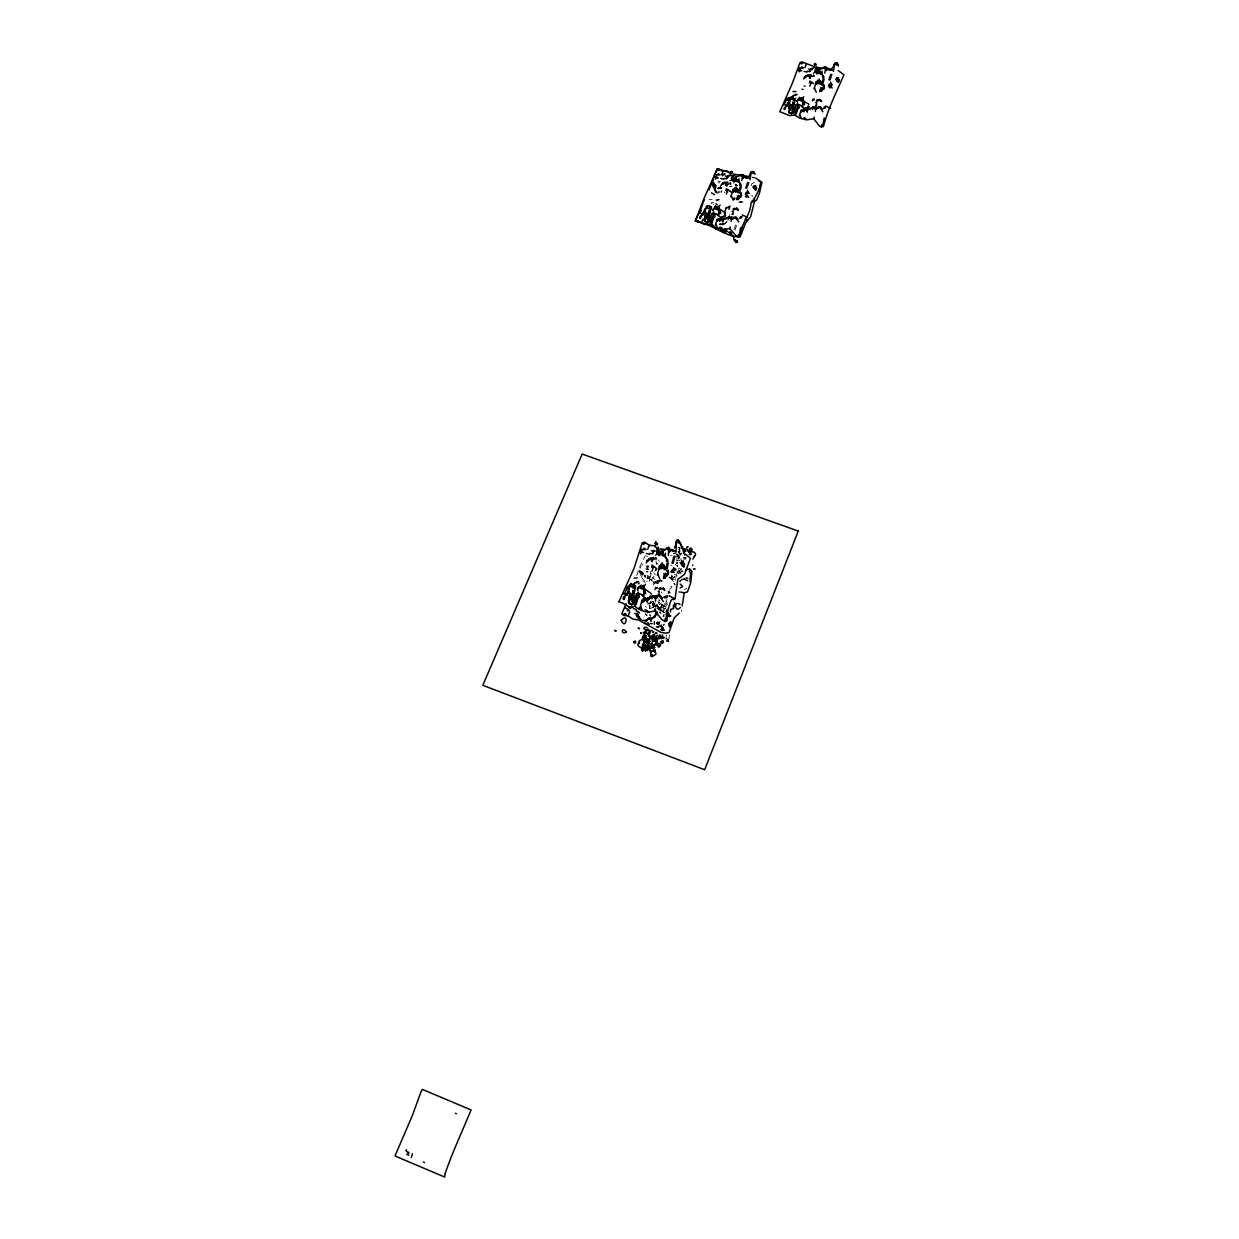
<?xml version="1.0" encoding="UTF-8"?>
<svg xmlns="http://www.w3.org/2000/svg" width="1239" height="1239" viewBox="0 0 1239 1239"><rect width="100%" height="100%" fill="white"/><g stroke="black" fill="none" stroke-linecap="round" stroke-linejoin="round"><path stroke-width="0.75" stroke-dasharray="5 3.75" d="M650.367 574.106L650.46 571.349M678.043 559.006L678.647 558.309M685.446 557.612L684.981 559.161M669.602 634.833L668.332 641.879L666.597 640.888L668.332 641.879L668.487 639.479M648.74 575.81L647.486 578.845M655.555 568.546L655.323 570.559L656.949 568.624L655.679 570.405L656.562 569.863M647.641 575.144L647.393 577.08L648.555 577.994L650.15 576.135L648.988 578.381L646.99 578.164M664.863 608.783L665.993 607.791M655.385 582.407L658.079 583.104L658.358 581.292L656.329 580.983L652.736 577.498L654.13 576.383M651.218 573.409L650.583 576.46L648.353 578.288L650.583 576.46M719.069 183.186L719.41 181.328L720.417 181.312M658.792 607.946L658.482 609.573L659.473 609.588L663.856 605.221L662.323 605.592L660.945 608.086L656.825 608.566L661.425 607.358M666.319 634.941L666.04 639.882L668.332 641.879M722.972 222.184L722.229 224.77L718.759 223.609L720.153 223.097L719.379 224.739L720.788 224.383L719.766 223.841M648.555 565.82L646.712 569.135L645.039 568.794M656.422 564.488L655.989 560.833M734.99 230.113L736.895 224.507M653.34 607.838L654.068 605.128M751.252 185.618L751.639 184.038L756.673 181.018M640.749 575.593L641.508 573.146L639.448 572.65L640.78 569.925M647.517 565.542L646.681 567.648M678.353 559.114L679.591 557.519L678.523 558.324M675.379 574.664L674.248 574.664M676.757 575.918L676.711 573.672M641.446 577.359L642.669 573.998L641.508 573.146M657.801 606.088C659.86 609.201 656.562 602.464 655.725 605.794M657.971 607.915C651.203 602.015 666.752 605.763 658.59 608.086C656.778 609.309 661.068 607.575 658.11 607.76M675.921 552.95L675.023 553.895L673.799 553.028M664.429 612.577L663.206 612.422L664.429 612.391M676.757 565.371L677.919 565.185L677.144 566.006M636.815 575.608L639.076 568.082L645.333 555.475M718.031 182.319L718.403 180.925M640.067 574.029L642.019 571.117M733.968 229.618L735.873 224.027M681.28 611.261L681.636 609.898M669.308 590.74L668.487 592.862L670.5 592.985M729.275 215.927L729.647 214.579M652.736 577.498L651.884 579.496L648.183 580.069L651.311 579.666M643.475 573.425L641.446 571.442L638.828 571.349L640.981 566.362M733.736 183.387L734.108 182.21M662.323 605.592L662.71 604.384L661.734 604.462M650.831 601.054L649.948 602.897L648.4 603.176M642.174 579.124L642.561 577.932M727.092 221.038L724.923 224.027L719.069 224.662L724.722 223.02L722.523 225.111M656.329 580.983L655.927 582.082L658.079 583.104L659.133 581.308L661.641 580.859M653.542 601.147L652.519 605.484L654.904 607.606M662.942 606.909L660.945 608.086M649.143 581.277L650.072 579.682M656.871 580.921L659.489 581.091L655.958 581.401L653.232 585.211M721.206 224.228L723.607 223.64M647.796 569.615L648.229 568.686L646.712 569.135L648.756 569.522M719.007 188.607L717.582 188.343L720.386 187.647M720.076 224.755L720.479 223.949M713.664 204.559L714.067 203.769M735.579 185.711L736.369 184.704L737.391 185.54M658.916 582.222L660.124 580.069M646.65 581.788L647.114 580.967M664.491 608.566L665.854 607.977M652.086 607.59C647.966 611.028 650.227 602.34 652.179 607.249M658.188 601.194L659.798 600.729M666.024 603.594L665.962 601.875M679.901 548.846L678.322 549.357M649.716 577.111L648.988 578.381L649.468 577.684M653.139 583.43L654.641 582.888M734.944 184.673L736.988 185.494M681.45 568.314L681.125 569.785L682.937 571.473M676.757 554.933C682.952 550.674 681.806 562.46 676.695 556.017M664.398 610.842L662.493 610.099L664.383 609.48M661.44 606.196L662.71 604.384M643.041 564.086L642.019 565.278M668.967 577.854L670.918 577.668L672.219 575.918L670.407 577.049M681.373 552.811L681.481 554.267M652.349 607.807L653.681 606.32L655.431 607.095M675.24 565.046L675.332 564.194M653.65 602.154L654.207 604.074L655.276 602.526M657.615 606.274C655.152 604.725 646.975 600.838 649.747 608.829M680.226 559.114L681.884 559.068M723.204 224.538L724.18 223.609M658.079 583.104L654.935 583.197L653.046 581.695L654.3 581.881M719.998 188.343L720.959 187.523L718.589 188.808C715.863 187.135 722.337 188.901 718.589 188.808M667.713 641.756L668.549 641.043L667.589 638.999M718.728 188.855L721.934 187.135M686.716 588.355L684.346 589.671M680.056 547.762L679.266 549.047L680.072 550.581M657.336 581.076L655.927 582.082L654.812 581.37M723.917 223.98L726.704 222.153L725.698 222.277M661.099 581.168L661.982 580.549L658.885 581.045L659.891 581.184M659.473 609.588L657.94 609.913M659.829 602.464L658.42 602.882L658.885 602.2M666.071 606.583C663.004 607.714 665.157 602.603 666.489 605.577M678.244 547.638L679.886 548.072M670.5 555.769L672.158 555.722M679.855 552.517L678.972 553.26L679.437 551.99M679.421 551.975C678.941 553.678 677.981 551.107 679.793 550.41M676.881 558.572L676.835 557.442M676.928 561.313L676.881 559.331M683.401 559.052L684.671 559.021M678.306 568.376C681.109 566.641 681.125 572.263 678.337 570.606M675.147 578.319L675.209 580.317M639.448 572.65L640.888 571.845L643.258 573.765M661.223 602.789C658.467 605.035 666.938 607.482 665.126 603.997M659.752 611.121C662.927 608.938 666.768 615.349 661.471 613.615M662.911 616.263L664.305 615.953M676.943 555.862L677.408 554.514M686.003 557.627L685.756 559.285M732.156 186.191L729.756 186.547L731.149 186.036M651.745 579.991L650.676 579.573L654.935 583.197L653.789 582.376M638.828 571.349L640.284 570.606L639.216 570.141M719.379 224.739L720.788 224.383M742.115 201.725L740.705 202.251L743.137 202.081M720.153 188.824L721.563 188.313L718.14 188.297L719.147 188.514M650.816 603.672L646.944 603.951M654.796 570.931L656.283 570.436M647.099 578.241L650.227 577.854L648.74 578.396L649.825 578.938M660.945 581.416L662.447 580.936M678.043 551.975L679.607 551.634M676.897 554.422L678.368 555.722L676.726 556.28M675.286 577.389L672.545 577.126L671.383 574.509M666.102 601.751L666.954 599.444M667.496 602.789L666.613 604.028L667.573 604.926M665.451 604.074L664.135 603.951M649.174 567.152L645.968 565.851M658.993 609.495L660.557 609.278M656.438 582.779L657.444 582.919M741.727 202.592L738.893 202.546M741.108 201.647L739.079 201.446M678.058 551.324L680.149 551.37M686.065 557.658L684.625 557.612M659.675 612.329L661.177 613.181M664.383 614.358L663.221 615.272L663.918 616.449M712.177 199.525L709.173 199.402M669.37 577.684L671.956 577.978L674.341 580.626M657.878 580.983L659.489 581.091M711.047 203.382L712.053 203.475M713.447 202.607L711.434 202.36M669.974 592.257L667.806 591.204M642.7 572.774L644.094 574.788M679.948 548.211L678.105 547.266M676.912 576.12C673.613 574.803 671.646 580.255 675.007 581.37M752.584 177.053L754.628 177.626M752.197 177.456L754.241 178.044M654.409 574.648L655.446 574.896M682.735 571.551L679.963 571.938L679.901 573.905M676.633 571.798L679.514 571.427L678.151 569.537M670.918 577.668L671.956 577.978M639.82 571.411L640.888 571.845M670.857 565.139L671.925 565.604M668.983 593.404L667.914 592.954M645.256 606.661L646.34 607.141M661.409 592.025L662.106 593.156M641.09 574.199L642.205 574.788M653.712 572.883L654.812 573.487M642.886 580.921L645.132 582.299M646.464 556.172L647.563 556.838M666.597 640.888L667.263 641.291L667.48 639.278L666.334 638.302M660.883 613.351L659.86 612.593M643.273 579.728L644.404 580.471M670.872 585.97L671.987 586.697L669.649 589.253L668.533 588.51M718.372 187.104L719.394 187.801M723.994 191.952L725.032 192.788M681.063 573.316L678.771 571.179M670.361 577.746L675.193 583.414M677.485 554.623L674.372 552.919L672.808 554.298M675.054 584.359L673.908 583.352L675.286 584.916M735.347 184.053L737.22 186.129M658.451 603.424L658.203 602.061M659.721 610.688C663.144 612.438 660.464 606.491 659.504 610.207M669.71 577.235L672.096 579.821L670.16 577.467M659.582 600.698L658.761 599.149M658.017 559.889L659.241 561.205M751.794 195.375L752.801 196.567M656.747 562.909L658.017 564.442M679.932 560.26L678.771 560.601M681.404 572.015L682.472 571.504M676.819 565.712L677.64 566.812M659.287 604.214L660.031 603.873L659.287 604.198M655.725 605.995L655.756 607.095M663.438 611.416L662.215 611.462L663.438 611.416M664.538 606.382L663.314 606.413L664.538 606.382M676.974 563.373L676.153 563.404L676.974 563.373M677.687 562.94L676.463 562.831L677.687 562.94M677.903 560.415L677.098 560.338L677.903 560.446M679.468 556.125C677.919 558.077 678.306 554.003 679.468 556.125M680.583 553.879L679.762 553.895L680.583 553.879M684.346 557.798L683.541 557.829L684.346 557.798M677.237 572.48C678.91 576.383 680.18 569.259 677.237 572.48M652.179 603.765C655.741 610.238 659.334 601.209 652.179 603.765M663.066 607.869L663.825 608.179L663.066 607.869M652.597 601.318L651.249 602.696L652.597 601.318M651.776 602.185L650.351 603.145L651.776 602.185"/><path stroke-width="1.5" d="M655.4 547.158L655.772 542.093L657.46 544.773M643.753 601.984L643.769 598.948L644.915 598.05M630.837 595.262L632.819 595.138L632.525 596.625L631.503 595.123L629.892 595.448L629.644 597.337L630.976 598.731L632.819 595.138L633.083 590.182L633.919 595.432L627.739 591.592M642.762 647.207C643.32 653.092 638.519 646.015 644.187 648.617M666.458 609.944L666.179 619.035M628.529 587.782L628.173 592.087L626.237 595.556M654.3 624.27L654.393 621.653M654.548 545.764L649.406 545.33L644.807 542.264L642.251 542.775L633.981 568.484L618.726 602.139C624.549 601.922 628.684 610.037 634.569 606.072C640.222 610.935 647.966 613.77 654.781 610.641L661.502 619.175L664.987 621.498L665.111 618.741M668.332 555.397L668.735 550.286L669.447 552.021L670.795 549.125M690.015 581.525L690.526 572.387M678.167 543.131L678.353 540.219L677.268 540.08L675.58 543.456M655.539 601.163L655.4 595.727L657.909 595.851M689.442 571.876L689.643 569.026L685.647 569.708M657.382 575.113L659.458 565.882L663.934 568.112M663.469 578.52L663.686 576.135L664.476 578.396L665.111 574.927L666.288 575.825L664.816 576.816L663.841 573.471M659.551 555.661L659.768 553.26L660.898 552.656M630.976 598.731L629.567 595.37L628.297 601.627L629.087 603.672L632.2 604.26L633.965 603.3L632.169 601.178L632.231 595.556L635.034 599.041L634.43 602.324L633.454 602.417M682.178 605.856L684.269 592.769L687.475 591.932L690.65 582.872L691.966 571.365L689.643 569.026M650.816 621.575L651.404 618.276L654.765 617.254L656.128 611.431M668.084 572.093L666.69 574.586L667.294 575.748L668.642 572.929L664.538 568.174L663.593 564.922L666.164 568.112L667.883 560.198L664.832 556.621L665.467 553.09M640.439 553.879L641.663 550.379M750.075 179.748L751.19 171.927L753.653 171.586L755.093 174.405M688.869 552.083L688.791 550.581M675.038 556.357L673.102 563.311M677.268 540.08L674.558 547.963M658.482 555.428L659.179 552.253L655.555 555.165M631.921 598.53L632.014 597.616L629.644 597.337M707.965 219.892L709.049 215.168L707.732 217.615L705.688 216.67L706.044 215.183L709.668 216.345L710.752 218.157L710.009 220.805L707.965 219.892L708.646 222.091L709.622 221.673L709.018 220.805L708.646 222.091L704.635 221.611L703.984 219.938L705.471 214.858L707.469 214.827L705.874 214.068L706.509 215.354M670.191 622.241L669.261 626.098L670.191 622.241L668.487 623.929M682.689 566.208L681.527 561.035L682.689 566.208L680.103 562.583M634.182 593.605L635.065 588.54L634.306 585.087M654.781 610.641L655.028 608.628M682.209 579.186L681.543 580.053M643.32 600.094L642.189 602.634L641.957 600.048L642.623 601.581M659.86 645.968C657.011 642.669 657.986 649.902 659.86 645.968C663.887 642.282 650.955 642.84 658.652 645.968M659.148 636.273C655.849 639.634 671.925 638.658 659.365 635.994M648.601 629.304L645.55 631.301M650.336 595.804L648.973 598.669L647.796 597.817L647.408 599.134L643.955 597.043L643.599 590.74L644.543 593.543L645.302 590.895L642.53 587.271L639.355 586.682M651.977 598.855L652.643 595.556L657.026 596.687L656.701 598.391M732.249 172.608L731.382 171.369L730.158 175.675M705.936 219.318L706.261 217.119L704.697 216.84M719.642 221.409L720.804 218.126M833.382 71.428L834.854 63.375L837.239 63.034L838.338 66.116M789.692 106.089L791.706 105.965L789.336 106.91L788.794 112.749L792.774 113.074L792.186 110.86L794.927 100.529L794.323 98.919L791.024 96.859L790.343 98.857L788.376 98.02L787.276 100.39M740.55 227.899L739.466 234.744M634.569 606.072L637.558 595.293M759.213 190.713L760.359 183.759M641.601 601.488L640.191 607.249M697.185 220.774L704.449 224.398L710.427 224.29L715.6 227.434L722.709 229.385L729.756 228.611L736.043 235.658L738.088 236.587L738.444 234.481M741.727 180.693L742.471 176.914L743.106 178.354L744.267 175.768M673.97 556.234L672.034 563.156M704.914 208.772L702.606 215.276M667.232 568.453L668.208 563.249M651.993 571.256L653.201 567.648L651.575 566.424L652.148 567.431M814.302 67.293L815.138 63.514L815.696 65.078M657.197 611.818L656.577 615.086M737.019 240.521L736.26 242.55L737.251 242.07L736.802 240.707M790.203 110.333L790.343 106.275L789.336 106.91M752.863 173.661L753.25 171.571L754.288 173.057M661.595 568.701L662.478 566.672M676.324 541.04L676.091 552.16M670.485 625.06L671.135 621.963M803.894 111.804L805.025 108.614M683.882 567.369L682.968 563.962L684.253 565.867L684.594 564.086M731.211 221.363L731.335 217.026L733.984 217.522M667.589 549.636L668.41 547.142L669.571 547.963M730.917 196.722L733.194 189.257L737.267 191.023M824.214 117.968L822.851 125.031M706.896 208.291L707.639 205.751L709.993 206.108M736.616 199.618L736.988 197.806L737.623 199.618L738.382 196.862L739.404 197.528L738.01 198.333L737.344 195.824M824.725 73.101L825.592 69.26L826.212 70.638L827.28 68.207M734.231 181.885L735.408 179.237M658.219 627.275L659.535 625.772L661.998 626.191L663.299 628.142L661.378 629.691L662.54 630.295M664.073 624.255L663.655 625.215M789.243 100.08L786.997 106.399M813.218 66.178L802.407 62.074L800.069 62.492L792.279 83.447L779.78 111.727L789.677 115.599L794.71 114.948L799.62 118.108L806.589 119.873L813.744 118.696L819.428 126.053L821.395 126.951L821.844 124.783M740.968 194.151L739.791 196.49L740.426 197.543L741.588 195.019L737.67 190.837L737.019 188.39L739.079 190.651L740.984 184.301L738.305 181.514L739.063 178.741M836.48 65.032L836.944 62.895L837.858 64.443M748.681 182.613L746.745 188.282M737.654 241.791L735.656 241.992L736.028 240.32M752.212 171.416L748.79 176.418M715.476 179.097L716.638 176.124M815.417 111.34L815.603 107.065L818.329 107.328M733.225 181.653L733.984 179.144L737.081 181.854M814.069 88.867L816.362 81.511L820.311 83.23M725.249 228.936L724.892 230.547L726.286 229.788L725.109 232.39M754.845 189.49L754.21 185.788L754.845 189.49L752.801 186.95M791.272 99.476L792.031 96.952M819.645 91.593L820.063 89.766L820.667 91.547L821.442 88.805L822.417 89.487L821.054 90.277L820.497 87.737M817.725 73.922L818.824 71.413M755.651 178.075L761.768 182.226C758.918 189.815 755.945 197.233 750.911 203.413C750.416 216.004 740.612 223.516 740.101 236.262L738.088 236.587M729.756 228.611L730.127 227.031M823.858 86.312L823.439 89.456L824.508 87.071L820.621 83.152L820.079 80.674L821.953 83.013L823.889 76.741L821.333 73.999L822.123 71.243M703.644 211.482L709.343 214.688L710.83 209.19L709.56 206.464M831.849 74.448L829.944 79.977M835.922 62.771L832.159 68.176M799.031 71.893L800.146 69.028M728.114 219.613L728.873 216.995L732.977 218.002L732.605 219.365M816.733 73.721L817.508 71.243L815.82 70.731L815.308 67.495M722.322 216.67L722.957 218.141L722.322 216.67L721.934 217.77L718.852 216.159L718.93 211.203L719.596 213.371L720.37 211.172L718.248 208.601L715.213 207.997M631.875 585.97L632.215 584.545M669.85 627.213L670.795 623.387M837.456 81.588L837.022 77.763L837.456 81.588L835.613 78.94M722.322 175.907L722.693 174.42L725.094 173.801L723.7 174.947M692.756 565.495L692.601 564.999M693.886 568.887L695.094 568.856L693.948 569.228M813.744 118.696L814.147 117.101M633.299 584.932L633.656 583.554M659.272 635.003L659.628 635.886L660.248 635.003M663.206 629.923L662.973 629.939M688.636 551.417L688.977 550.395M690.696 551.355L689.287 552.238M646.139 639.386C635.638 638.302 650.165 634.972 646.077 636.134M646.03 650.212L645.302 651.218L646.139 650.32M656.639 622.954C659.04 619.67 659.086 626.516 656.639 623.31M653.758 637.992L654.765 639.758M650.382 651.745L651.048 652.241L650.382 651.729M653.665 639.37C650.521 636.165 652.225 643.444 653.696 639.169M654.997 640.718C652.303 642.375 657.382 639.463 654.827 640.238M656.918 633.408L655.803 632.959M646.448 632.386C643.537 629.133 644.915 634.786 648.818 633.392M642.793 647.316L642.964 648.508M643.568 645.085C642.406 650.785 634.414 644.76 639.68 642.096M644.001 638.286L644.977 639.045L643.986 638.317M806.031 107.808L806.651 109.249L806.031 107.808L805.66 108.877L802.702 107.282L802.903 102.326L803.491 104.51L804.235 102.372L802.33 99.693L799.325 99.182M812.459 109.59L813.233 107.003L817.275 107.901L816.873 109.249M659.489 589.795L660.341 587.58L662.648 589.067M710.427 224.29L713.494 215.338M747.659 182.458L745.723 188.111M716.87 220.201L717.489 221.254L717.257 219.024L715.352 224.956M740.101 190.945L741.232 186.826M741.216 229.958L741.588 228.565L740.597 229.184L741.975 227.372M726.395 194.089L727.556 191.038L725.915 189.861L726.534 190.821M755.867 190.326L755.232 187.786L756.255 189.102L756.642 187.709M654.533 597.941L653.34 597.167L653.727 595.773M735.656 192.293L736.431 190.527M735.656 241.992L735.006 239.545M643.32 544.401L644.203 542.388M625.618 613.336L624.75 615.334M830.842 74.325L828.937 79.838M723.886 230.361L722.678 232.312M623.806 596.578L623.016 599.026M794.71 114.948L797.715 106.229M822.944 83.292L824.136 79.203M741.449 176.418L742.626 174.544M662.757 550.72L662.478 553.74L664.832 556.621M644.869 621.064L646.448 620.847L648.74 617.998L650.429 618.323L645.38 620.445L642.112 620.336M800.89 111.061L801.525 112.021L801.277 109.899L799.372 115.707M624.146 599.614L625.974 592.862M809.857 86.095L810.972 83.152L809.33 82.084L809.965 82.967M838.416 82.44L837.889 79.869L838.803 81.247L839.206 79.854M818.994 84.144L819.722 82.455M645.596 593.76L645.302 590.895M712.146 181.126L717.18 168.612L727.278 171.741M646.355 562.955L647.099 560.276L647.718 561.53L648.555 559.254L651.528 558.944M824.601 68.764L825.344 66.767L826.32 67.371M637.961 591.018L637.574 587.782L639.37 586.883M627.832 588.757L629.211 585.954L630.372 586.728L630.961 583.693L633.423 585.613M635.421 597.771L635.034 599.041L634.12 596.439L635.421 597.771L633.516 596.609M411.317 1157.396L412.401 1153.803M647.641 549.202L649.406 545.33M629.815 611.958L628.049 615.845L624.115 615.566L621.792 613.986L626.082 603.718M702.405 204.76L703.148 202.437M706.927 214.997L707.965 215.632L709.018 210.661L709.715 213.232M792.186 110.86L794.168 111.742L795.299 108.087L790.064 105.346L790.683 106.585M625.463 591.592L627.677 586.496L628.823 587.224M659.876 569.475L659.458 565.882M713.385 187.399L714.16 185.292L712.131 184.828L713.323 182.319M666.69 574.586L666.288 575.825L665.42 573.115M792.015 106.957L793.192 101.923L793.781 104.556M664.987 621.498L666.907 620.863L668.007 609.34L670.888 600.791L671.879 599.413L674.295 599.552L675.193 597.678L677.81 579.48L684.594 574.215L690.417 558.278L683.448 552.609M635.096 582.547L634.275 584.901M714.02 188.886L715.182 185.943L714.16 185.292M711.387 183.465L711.775 182.319M733.534 210.103L734.324 208.198L736.369 209.329M712.766 186.051L714.361 183.217M792.077 97.122L792.449 96.007M817.012 101.288L817.755 99.461L819.722 100.591M654.966 589.532L655.818 587.332M789.723 97.494L788.283 100.127M635.948 604.771L639.169 595.014M666.659 597.833L667.542 595.758M730.545 218.931L729.895 217.197M814.859 108.877L814.24 107.174M717.985 170.765L718.759 168.984M736.198 176.217L736.043 178.943L737.282 180.848L734.572 175.365M801.339 63.994L802.067 62.306M700.221 216.051L699.446 218.11M819.149 69.043L820.357 73.333L817.492 68.346M700.469 218.575L702.374 212.969M784.628 107.204L783.884 109.202M720.618 213.588L720.37 211.172M784.876 109.651L786.75 104.184M746.265 219.861L745.63 218.327L745.243 219.489L747.256 219.535M720.479 186.175L722.631 183.124L725.636 183.14M803.77 78.893L804.514 76.741L805.133 77.794L805.877 75.92L808.881 75.796M804.483 104.695L804.235 102.372M702.017 205.906L700.856 208.88M710.628 185.618L709.854 187.755M713.494 211.28L712.843 209.685L714.485 207.362M797.529 102.527L796.925 100.979L798.334 98.934M711.14 217.088L710.752 218.157L710.551 216.314L707.965 215.632M637.187 589.067L640.377 586.728L642.251 589.175L643.227 587.456M702.947 219.288L701.367 222.803L695.296 221.146L704.232 197.899L716.823 170.161M721.687 174.42L723.251 170.967L727.247 171.106L730.313 172.933M804.854 67.634L806.31 64.366M659.102 622.923L659.798 622.102M733.457 192.153L734.216 189.846L735.424 190.667M739.791 196.49L739.404 197.528L738.754 195.437M758.717 180.77L761.768 182.923L759.461 193.145L756.766 199.866L754.443 201.647L750.648 216.67L745.553 223.159L740.117 236.912C726.039 236.974 714.562 226.118 701.367 222.772M816.594 84.36L817.337 82.115L818.7 82.657M822.789 88.465L822.417 89.487L821.844 87.38M821.395 126.951L823.455 126.502C828.256 108.072 836.356 92.383 843.976 74.774L838.199 70.577M715.43 184.859L711.527 183.651L713.478 179.19M785.185 102.76L787.028 98.501L789.646 99.383M793.812 95.186L793.068 97.122M714.655 190.372L715.43 188.374M726.24 207.548L724.319 213.17L725.342 213.82M824.957 108.351L825.701 106.631M741.185 218.126L741.975 216.314M753.746 200.811L754.505 199.03M812.304 100.855L813.047 99.043M728.888 209.376L729.663 207.471M796.088 113.911L799.078 105.935M711.821 223.268L714.934 215.013M709.095 189.784L709.482 188.777M665.049 598.174L665.932 596.067L667.062 596.609M645.318 598.282L647.501 602.123L644.884 599.382L645.318 598.282L643.335 598.514M796.925 100.979L800.332 99.244L801.943 101.164L802.671 99.709M712.843 209.685L716.219 208.106L717.877 210.088L718.682 208.508M823.61 108.691L824.338 106.941L825.329 107.359M739.76 218.498L740.55 216.67L741.572 217.088M805.706 108.924L807.27 111.866L805.706 108.924L803.662 109.047M634.724 613.429L638.596 614.73L637.45 615.504L639.463 617.115L636.428 615.303L638.271 611.756L639.51 612.964M653.015 553.415L652.086 553.941L653.944 550.441L655.059 551.045L651.342 550.751M721.408 218.56L723.111 221.487L721.005 219.52L721.408 218.56L719.379 218.591M810.399 71.366L809.377 71.707L810.817 68.703L812.505 68.532L811.111 69.864L808.463 68.981M631.766 605.298L632.2 604.26M807.007 108.459L808.107 106.043M727.154 178.617L726.162 178.881L727.727 175.675L729.322 175.69M791.396 114.112L791.767 113.245M723.359 217.305L724.536 214.75M707.252 223.113L707.655 222.199M799.403 97.323L798.675 98.748M405.958 1150.938L406.485 1149.73M802.345 99.058L803.77 96.704M721.144 192.045L721.532 191.162M715.708 205.55L714.903 207.068M640.981 585.133L640.005 586.759M718.512 207.656L720.122 205.039M733.581 198.798L733.968 197.93M649.561 592.381L644.853 588.99L644.017 586.682L645.473 584.281M703.535 201.399L704.325 199.696M753.498 198.952L754.133 200.052M661.502 566.997L659.272 568.345M729.136 175.303L727.943 176.991L725.326 175.953M809.082 106.508L808.37 107.994M817.957 108.335L820.404 106.91L822.324 109.017M640.47 618.788L637.016 616.449L637.45 615.504M820.048 72.187L821.333 73.999M725.558 215.214L724.769 216.81M733.596 218.575L736.028 217.228L738.119 219.272M701.088 211.079L701.475 210.258M737.066 179.531L738.305 181.514M718.744 192.479L719.131 191.704M805.505 76.973L807.239 75.006L811.266 74.774M700.453 209.747L695.265 220.65L698.269 221.192L697.789 222.029M813.496 68.052L812.149 68.377M722.244 184.208L724.01 182.226L728.021 182.179M657.506 597.105L659.891 595.2L662.509 598.065M648.291 618.865L651.404 618.276M813.357 73.132L816.455 71.831L816.656 67.169M800.688 98.578L802.067 97.664M663.624 554.53L663.175 555.382L664.212 555.506L661.208 550.008M729.988 180.739L733.38 178.927L733.085 174.947M715.058 207.532L718.295 206.092M802.609 110.039L803.584 110.612L802.609 110.039L801.896 111.154M718.837 219.396L720.726 219.69L718.697 219.086L717.877 220.341M638.704 583.848L639.185 583.011M651.002 597.291L647.718 599.986L646.603 599.521M680.474 607.358C675.116 614.064 673.009 599.645 680.056 604.493M646.603 639.913C650.398 640.129 651.048 639.216 649.019 635.793C660.077 638.534 648.462 636.738 648.663 639.665M642.84 647.486L643.335 646.634M648.663 644.017C639.696 640.083 661.611 646.82 648.973 646.077M660.914 626.284L661.208 624.983M664.305 630.372L663.655 629.242M662.431 636.35L662.586 634.988M783.729 104.974L784.457 103.828M813.682 100.142L814.364 99.058M687.459 551.03C689.039 548.258 683.541 548.443 685.26 551.107M682.813 546.523L681.357 547.994M663.872 597.446L664.352 596.609M699.431 213.573L700.252 212.287M734.99 198.302L734.185 199.51M648.167 560.555L649.979 558.108L653.944 557.596M637.016 616.449L638.674 616.573L637.589 617.58L640.95 619.531M641.957 586.45L643.382 585.319M653.96 651.095C653.511 649.747 652.163 644.373 654.951 647.672C653.34 648.694 645.968 647.532 651.141 651.544M664.181 550.488L667.929 547.917L670.299 550.797M731.831 233.288L730.793 232.39L729.988 233.071M828.984 70.096L830.626 69.849M643.691 600.357L643.18 601.101L644.11 600.729M745.754 178.075L747.566 177.673M679.948 581.68L680.257 580.626M645.488 637.218C647.238 633.934 640.935 634.926 643.63 637.512M654.935 543.302L655.772 542.093L656.995 543.209M750.184 173.383L751.19 171.927M833.708 64.986L834.854 63.375M683.866 550.828L683.959 548.908L681.791 547.53M661.068 626.067L661.378 627.383M623.294 594.039L624.363 592.753M656.438 588.649L657.475 587.472M799.682 98.671L801.71 98.346M715.615 207.424L717.892 206.82M661.378 630.403L661.223 628.978L661.812 630.279M643.506 638.519C643.196 643.753 652.597 639.727 644.915 638.193M646.092 639.417C648.26 638.674 643.165 635.204 646.309 636.103M642.979 600.001L644.884 599.382M654.703 611.075L655.493 610.068M652.256 630.434L650.072 631.054L647.625 629.195M731.428 233.954L729.756 233.799L732.249 235.906M711.744 224.042L710.303 224.135L710.706 223.376L713.385 225.684M629.102 596.331L629.892 595.448M658.498 595.541L659.891 595.2M657.847 554.174L659.768 553.26L661.037 554.669M671.817 550.875L674.047 550.89M789.305 99.027L788.004 99.043M651.002 619.454L655.121 615.876L654.192 616.108M735.021 191.178L737.468 191.131M670.934 571.69L672.436 570.668M653.774 637.977L654.873 638.24L653.82 639.03M654.982 639.851L653.572 639.603M651.234 654.92C649.298 657.723 654.951 656.716 652.287 654.75M655.834 632.943L656.67 632.835M688.822 550.921L690.293 550.689M690.479 552.036L689.534 552.3M694.398 556.512C698.657 552.64 689.534 549.001 689.906 554.7M818.36 83.09L820.698 83.075L817.771 80.148L818.329 82.409L815.943 83.385M639.913 586.14L642.886 586.093M802.949 110.085L802.253 110.689L803.259 110.441M820.853 69.09L824.988 67.433L827.265 69.818M737.809 176.434L741.836 175.071L744.112 177.626M814.085 64.304L815.138 63.514L816.114 64.32M803.29 110.24L805.335 109.822M730.391 172.051L732.419 172.159M707.066 205.333L707.639 205.751M746.9 195.638L745.491 196.459M719.007 219.799L721.005 219.52M730.05 206.092L725.853 208.493M679.282 613.057L674.233 617.812L668.983 632.587L665.095 633.114L660.991 632.386L638.782 620.12L632.68 618.973L628.049 615.845M816.098 72.683L818.143 72.11L819.103 73.132M666.458 547.994L669.106 547.808M829.139 87.365L830.517 86.56M643.165 647.052L644.218 646.897M644.265 648.911L644.76 647.207M649.809 614.869L650.429 615.907M673.366 607.11L675.007 604.942L674.419 602.774M689.147 554.406L690.804 554.344M690.077 554.375L691.316 553.833M692.864 559.13L694.49 556.094M629.381 608.148L631.813 607.466M649.84 633.284L650.119 631.627L647.254 630.295M670.454 611.973L670.655 610.238M705.084 215.725L706.044 215.183L706.741 217.692L705.688 216.67M732.59 180.553L734.603 180.104L735.641 181.095M672.901 551.107L673.877 550.565M747.938 195.994L746.126 197.109L746.513 195.917L748.573 197.233M660.96 567.431L663.639 567.493M810.771 108.924L806.666 109.837M712.131 184.828L713.54 184.131L715.6 185.587M711.527 183.651L712.921 183L711.898 182.613M726.472 218.792L722.445 219.458M667.604 614.219L669.803 615.504L668.394 616.464L670.857 615.845M652.643 595.556L647.718 599.986M647.517 612.546L649.004 611.958L647.904 611.369M831.524 86.885L830.207 86.73L829.82 87.892L831.214 87.009L832.159 88.062M634.538 596.702L635.452 596.362M823.285 67.278L825.639 67.092M732.45 192.169L733.844 191.689M829.991 70.282L831.028 69.942M714.996 184.626L716.049 186.082M740.21 174.745L743.245 174.947M635.87 595.185L636.8 594.921L636.227 593.806L639.37 594.395M657.135 635.669C657.847 634.306 655.199 637.605 656.933 635.499M653.495 637.187L654.672 635.963L654.084 634.647M642.158 645.163L645.519 641.879L644.776 642.236M655.834 642.391C660.526 643.583 651.884 647.347 651.946 642.669C653.495 637.218 659.721 646.262 655.214 643.568M643.366 646.743L644.45 647.021M654.873 651.977L655.323 650.01L653.634 651.095M684.811 551.355L685.848 551.324M624.549 593.915L627.786 594.968M828.333 85.909L829.371 85.63M746.776 178.292L747.783 178.013M813.233 107.003L807.007 109.651L807.673 110.209M644.76 627.197L643.753 628.576L646.882 630.279M794.013 107.05L795.02 106.833M745.228 194.213L746.234 193.996M818.669 107.003L820.404 106.91M636.428 615.303L638.008 614.993L636.861 614.265M728.873 216.995L722.864 219.164L723.468 219.845M795.392 105.873L796.398 105.687L795.779 104.742L798.768 105.238M785.387 105.052L788.36 105.888M630.589 583.492L630.961 583.693M709.962 215.818L710.954 215.663M650.367 623.511L652.241 623.635M826.196 68.099L832.174 69.492M658.854 588.51L660.991 589.021M669.385 616.449L670.345 616.325M711.341 214.657L712.332 214.533L711.728 213.511L714.748 214.099M639.665 551.866L641.833 552.594M700.98 213.82L704.031 214.734M717.613 199.835L719.038 199.68M641.353 549.28L644.481 549.806M640.083 550.736L643.506 552.702M714.81 228.1L716.715 229.045M743.446 175.272L748.526 176.712M672.235 569.367L674.357 569.599L673.629 567.772L675.983 569.599M816.377 100.22L818.39 100.638M746.079 196.18L747.102 196.134M651.358 559.269L656.407 558.897L655.756 557.504M798.427 70.313L800.409 70.886M652.922 560.121L650.847 559.889M637.078 577.947L634.105 578.071M799.201 67.773L802.175 68.253M798.799 69.384L801.741 70.871M643.738 648.988L644.838 647.501M828.721 84.639L830.734 84.871L830.13 83.416L832.066 84.779M732.915 208.957L734.944 209.437M687.614 580.735L683.897 579.031M671.244 550.039L672.281 550.023M809.222 76.322L814.255 76.214L813.62 75.083M631.332 606.723L629.97 607.807L628.808 607.002M714.826 177.471L716.854 178.091M810.864 77.112L808.866 76.895M795.949 91.547L792.96 91.547M732.822 191.116L735.238 190.171L734.572 187.925L735.842 190.574M653.511 551.494L654.533 551.494L653.944 550.441M684.269 592.769L679.096 591.917M723.251 170.997L721.253 170.874M715.863 174.56L718.868 175.117M715.213 176.511L718.279 178.013M731.676 175.319L732.357 178.478L735.223 179.159M745.615 192.928L747.644 193.222L747.009 191.735L749.068 193.083M658.11 591.297L659.133 591.313L658.9 594.766L657.878 594.72M629.226 610.703L627.259 610.579M673.551 571.086L671.832 570.73L671.461 572.217L672.545 572.433L672.947 571.071L674.233 572.542M828.318 69.338L829.34 69.369M725.512 231.693L726.937 231.739M642.685 543.023L644.838 543.766M725.822 183.883L730.855 184.007L730.22 182.783M810.445 69.57L811.452 69.616L810.817 68.703M815.618 102.465L816.64 102.496L816.532 105.361L815.525 105.315M727.432 184.812L725.419 184.518M734.402 217.104L736.028 217.228M636.118 582.733L637.125 582.779M800.719 62.848L802.686 63.437M794.803 95.341L795.81 95.403M638.565 581.695L636.521 581.525M745.119 177.223L746.141 177.285M754.443 201.647L751.407 201.322M680.165 587.967L682.735 586.45L680.196 584.049M797.173 94.536L795.175 94.35M727.339 176.588L728.346 176.666L727.727 175.675M732.141 211.25L733.163 211.342L733.008 214.362L731.986 214.27M724.118 232.514L721.052 230.764M646.634 571.659L647.656 571.752M804.157 86.08L805.164 86.188M717.366 169.557L719.379 170.192M660.17 548.862L665.389 549.481M816.176 67.2L823.161 68.3M626.253 614.745L624.115 613.924M817.647 83.431L816.362 81.511M722.569 218.978L723.576 219.117M733.349 174.018L740.426 175.334M730.421 191.782L731.428 191.937M797.358 107.019L799.341 107.808M802.036 89.223L803.042 89.394M637.094 596.238L639.339 597.26M727.339 231.12L723.514 231.693L719.348 227.806M713.106 216.175L715.151 217.011M644.481 575.562L645.519 575.763M795.67 98.454L794.323 98.919M711.589 207.037L710.582 206.82L711.201 208.013L710.179 207.532M717.087 228.642L718.543 228.967M670.314 609.464L673.567 608.535L673.489 605.066M807.023 72.094L804.049 71.366M635.839 585.97L634.786 585.722L635.421 587.085L634.275 586.496M644.776 632.076C641.183 632.06 645.612 636.18 645.395 632.68M649.282 635.127L648.849 636.288L649.437 635.204M643.645 642.313L644.807 644.218L642.731 644.884M654.331 645.147L653.061 645.256M648.678 645.364C643.583 645.767 650.692 650.552 649.251 645.767M642.452 650.955C646.65 649.886 639.82 647.687 642.422 650.94M652.179 655.741C662.911 654.177 646.773 645.922 651.544 655.4M812.861 108.056L813.868 108.289M797.761 105.052L797.142 103.921L802.082 105.888M787.818 102.945L793.394 105.996L791.938 108.691L792.619 108.134L788.949 107.979M809.485 78.072L810.492 78.305M723.746 179.252L720.726 178.462M713.741 213.882L713.122 212.674L718.233 214.719M728.486 218.079L729.508 218.343M786.657 99.492L787.648 99.755L787.028 98.501M649.515 554.391L646.324 553.508M726.039 185.757L727.061 186.036M807.394 71.165L808.386 71.428M652.256 596.873L653.34 597.167M638.317 594.162L637.667 592.784L643.242 595.324M651.497 561.329L652.566 561.623M724.134 178.292L725.156 178.586M686.112 577.73L687.877 578.505M656.438 626.733L657.677 627.182M645.953 627.275L647.176 627.739M627.275 587.72L628.343 588.045L627.677 586.496M818.809 69.57L819.8 69.88M649.933 553.275L651.017 553.601M821.689 101.474L820.063 100.049L820.698 101.18M735.796 176.805L736.818 177.131M738.413 210.243L736.771 208.71L737.391 209.918M825.561 105.981L830.486 108.382M628.7 609.727L625.37 607.962M800.688 98.888L801.679 99.213L801.044 98.175M742.362 214.951L747.473 217.398M716.638 207.656L717.66 208.013L717.04 206.898M662.246 551.278L663.345 551.665M712.518 183.775L713.54 184.131M644.992 623.078L646.758 623.697M804.003 117.659L805.97 118.495M664.894 590.229L663.159 588.479L663.81 589.857M791.349 106.167L793.998 107.22L794.927 109.125L794.338 107.096L795.299 108.087M733.984 179.144L732.714 176.527M720.029 227.093L722.074 227.945M662.153 567.214L660.79 564.101L664.538 568.174M633.284 608.334L636.536 609.774M748.186 177.363L748.991 178.06M734.433 191.348L733.194 189.257M669.137 595.789L674.79 598.917M645.38 620.445L646.448 620.847M640.966 586.388L642.065 586.806L641.461 585.567M818.127 71.475L817.182 70.313L818.437 71.599M809.717 80.953L813.605 83.633M726.302 188.7L730.406 191.348M406.733 1154.299L408.746 1155.259M819.01 82.688L818.716 81.232L819.335 82.703M645.07 609.619L647.3 610.688M636.118 610.873L637.202 611.323M408.793 1152.378L406.702 1151.418M423.444 1162.012L424.59 1162.507M729.786 231.941L730.793 232.39M455.394 1113.226L456.479 1113.706M651.931 564.999L656.655 568.593M716.188 200.006L717.211 200.47M713.757 186.222L715.817 187.492M726.937 190.047L727.959 190.543M810.337 82.254L811.313 82.734M723.684 211.668L719.565 209.128L718.914 207.285M407.863 1153.091L408.808 1153.571M690.015 550.24L690.634 551.092M807.193 103.178L804.25 101.552L802.686 98.779M657.367 640.501L656.67 641.523L657.398 640.517M715.29 191.89L717.335 192.974M716.065 203.877L717.087 204.404M715.832 209.097L716.854 209.639M647.021 641.229L648.446 641.012L648.431 639.634M654.347 645.163C654.688 647.347 654.177 645.023 652.999 645.147M730.995 172.639L732.032 173.181M718.248 173.723L720.293 174.869M799.96 100.189L800.952 100.731M658.079 547.08L659.225 551.355L661.192 553.353M819.722 99.29L821.054 100.359M814.751 64.769L815.742 65.311M801.556 66.906L803.507 68.037M711.465 192.835L714.547 194.709M715.677 190.852L716.7 191.425M629.567 595.37L630.697 596.005L630.047 594.503L631.332 595.789M652.628 566.595L653.758 567.245M728.377 232.158L729.399 232.731M735.625 218.049L738.8 221.998M672.622 549.667L674.899 551.03M820.032 107.669L822.866 111.804M639.959 587.89L641.121 588.602M643.784 548.118L646.092 549.651M655.416 543.704L656.593 544.432M639.309 607.637L640.455 608.349M659.411 596.114L663.562 601.736M663.237 587.766L664.259 588.881M728.284 172.206L729.322 172.933M648.462 645.751C646.619 644.466 651.172 640.687 648.74 643.753M730.778 234.419L731.815 235.178M739.575 184.673L740.612 185.478L738.692 180.491M736.555 207.749L737.794 209.05M638.054 616.774L640.083 618.493M822.541 77.081L823.501 77.902L821.705 73.008M736.245 190.496L735.61 188.978L737.67 190.837M687.056 547.375L688.079 546.724L686.917 547.049M690.247 550.364L690.712 551.494M666.303 560.539L667.511 561.639L665.235 555.397M653.557 631.735L652.597 632.525L653.634 631.875M654.068 634.864C656.314 633.408 652.349 634.461 651.993 636.381M667.945 612.716L669.122 613.847M831.369 69.353L831.927 70.329M709.777 208.152L710.83 209.19M730.158 233.319L731.196 234.388M645.581 614.048L646.835 615.318M789.955 107.762L790.931 108.815L790.343 106.275M734.804 179.159L733.767 178.013L734.386 179.036M633.733 587.085L635.065 588.54M793.967 99.461L794.927 100.529M714.671 227.852L715.724 229.138M737.066 191.549L738.103 192.835M660.526 552.981L659.225 551.355L658.776 552.393L657.646 551.82L656.469 547.406M805.877 75.92L806.512 76.756M823.579 84.453L824.229 85.321M647.796 622.598L649.159 624.41M663.082 567.787L664.429 569.63M682.069 547.684L678.353 540.219L679.731 542.434M829.743 84.624L830.393 85.553M820.357 83.4L821.302 84.748M821.054 90.277L821.689 91.237M722.631 183.124L723.235 184.053M740.736 192.184L741.356 193.129M709.374 209.05L706.245 206.588L704.836 213.232L704.217 212.101M645.008 576.367L645.534 577.173M633.284 588.107L629.505 584.746L628.777 593.357L628.173 592.087M746.621 192.959L747.256 193.965M823.501 86.947L824.136 87.984M628.731 597.663L629.226 598.499L630.016 597.585L630.016 600.528M738.01 198.333L738.63 199.371M667.898 569.878L668.487 570.869M648.555 559.254L649.112 560.198M788.469 103.441L789.088 104.494L790.652 97.804L793.595 100.297M662.927 556.094L660.232 552.315L658.776 552.393L657.816 549.171M660.619 566.672L661.192 567.663L662.06 565.573L662.788 567.431M808.184 103.596L808.819 104.68M816.455 71.831L815.82 70.731L815.417 72.451L814.844 70.251M740.581 194.864L741.201 195.979M673.257 569.29L673.877 570.389M801.091 105.656L801.726 106.786M831.741 85.212L830.517 82.115M724.707 212.117L725.326 213.263M733.581 238.926L734.634 240.877M664.816 576.816L665.42 577.947M732.977 179.655L732.357 178.478L731.986 180.182L731.335 177.982M820.388 74.03L818.514 71.32L816.811 71.165L816.253 68.749M717.211 214.455L717.83 215.648M748.666 193.594L747.396 190.403M667.604 572.821L668.224 574.044M650.676 592.923L651.296 594.224M658.296 553.152L657.646 551.82L657.413 554.081L656.5 551.169M800.983 117.488L799.744 114.871M788.376 98.02L788.995 99.337M674.79 568.624L675.456 570.048M642.174 595.03L642.809 596.393M717.009 226.783L715.739 224.058M814.441 87.969L816.269 92.228M731.304 195.777L733.194 200.176M732.899 235.41L733.968 237.826M642.003 609.464L640.64 606.243M657.816 574.044L659.953 579.341M647.796 597.817L648.508 599.583M738.382 196.862L739.017 198.472M639.2 643.614C637.218 639.804 644.172 637.806 644.512 642.065M821.442 88.805L822.046 90.385M665.111 574.927L665.87 576.925M629.319 601.736L630.155 603.997M704.991 220.093L705.641 221.889M632.169 601.178L633.144 603.997M789.181 111.216L789.785 112.997M680.319 542.465L684.64 555.026M643.893 588.99L644.869 592.01M633.315 598.871L634.43 602.324M643.351 643.506L643.568 644.388M719.317 209.825L719.983 212.117M709.312 218.188L710.009 220.805M662.184 562.63L663.314 566.904M803.29 100.948L803.863 103.271M683.107 560.74L684.253 565.867M793.595 109.078L794.168 111.742M735.966 186.81L736.647 189.923M755.62 185.447L756.255 189.102M819.149 79.017L819.676 82.208M838.354 77.453L838.803 81.247M684.997 579.263L683.789 579.294M633.826 641.972C635.561 645.953 636.815 638.689 633.826 641.972M658.575 624.224C656.128 625.137 660.712 622.009 658.606 624.177M661.765 638.364L660.542 638.24L661.765 638.364M644.388 645.658C646.108 649.608 647.347 642.391 644.388 645.658M645.798 648.942C648.043 654.084 649.639 644.698 645.798 648.942M647.765 633.671C649.484 637.62 650.738 630.419 647.765 633.671M656.143 638.689C657.863 642.638 659.102 635.421 656.143 638.689M684.795 549.233L683.587 549.125L684.795 549.233M660.945 641.787C663.19 646.928 664.724 637.574 660.945 641.787M445.157 1173.519L444.708 1177.05L395.024 1155.987L412.37 1115.472L421.074 1091.683L422.298 1089.375L471.083 1109.943C462.271 1131.377 452.591 1151.805 445.157 1173.519M689.504 548.815C691.176 552.718 692.446 545.64 689.504 548.815M690.324 549.574C691.982 553.477 693.267 546.399 690.324 549.574M621.219 620.29C625.772 631.332 629.335 611.307 621.219 620.29M626.438 631.905C620.693 635.684 621.173 625.54 626.438 631.905M658.947 638.209L659.721 638.519L658.947 638.209M649.685 637.636L650.831 638.1L649.685 637.636M649.221 640.981L649.995 641.291L649.221 640.981M648.57 648.74L649.732 649.205L648.57 648.74M650.506 647.068L651.652 647.532L650.506 647.068M655.57 637.187L656.345 637.496L655.57 637.187M638.255 628.173L639.401 628.638L638.255 628.173M640.749 633.083L641.523 633.392L640.795 632.99M614.776 630.45L615.922 630.914L614.776 630.45M793.161 111.804L792.774 113.074L793.796 112.579L793.161 111.804M798.272 531.066L704.65 769.729L482.807 685.306L582.175 454.063L798.272 531.066"/></g></svg>
